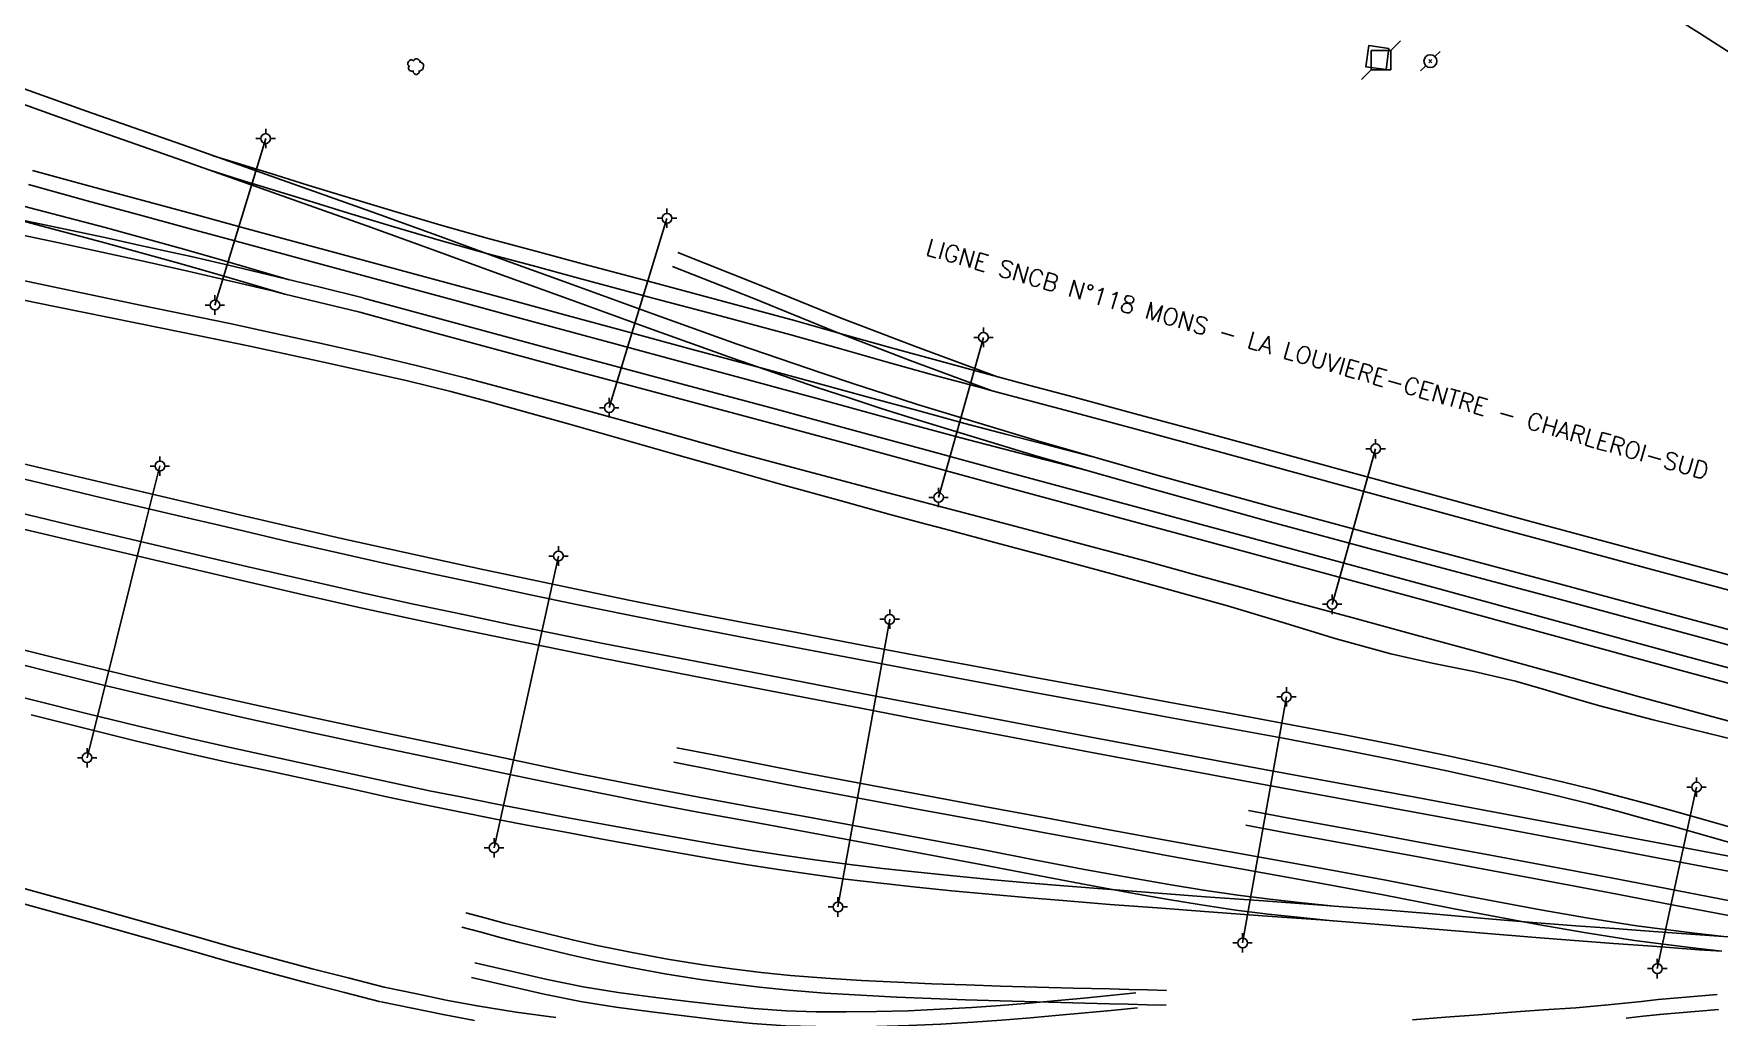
# Model space of a CAD drawing. Header units: millimetres. Extents: x 137000 to 138000, y 128000 to 128451.
# Drawn here: x 137492.8 to 137666.3, y 128125.3 to 128226.5 of the extents above; entities that cross this region are included whole.
import ezdxf

# ---------------------------------------------------------------- set-up
doc = ezdxf.new("R2010")
doc.units = ezdxf.units.MM
doc.layers.get('0').update_dxf_attribs({"linetype": 'CONTINUOUS'})
for name, color, linetype in [('W0071', 7, 'CONTINUOUS'), ('W0300', 7, 'CONTINUOUS'), ('W0473', 7, 'CONTINUOUS'), ('W0600', 7, 'CONTINUOUS'), ('W0610', 7, 'CONTINUOUS'), ('W0611', 7, 'CONTINUOUS'), ('W0700', 7, 'CONTINUOUS'), ('W0989', 7, 'CONTINUOUS')]:
    doc.layers.add(name, color=color, linetype=linetype)
doc.styles.get("Standard").update_dxf_attribs({"font": 'romans.shx', "width": 0.85})

# ---------------------------------------------------------------- blocks, each defined once
blk = doc.blocks.new('T600')
for p, q in [((0.999999, 0.999999), (1.999998, 1.999998)), ((-0.999999, 0.999999), (0.999999, 0.999999)), ((-0.999999, -0.999999), (-0.999999, 0.999999)), ((0.999999, 0.999999), (0.999999, -0.999999)), ((-0.999999, -0.999999), (-1.999998, -1.999998)), ((0.999999, -0.999999), (-0.999999, -0.999999))]:
    blk.add_line(p, q)
blk = doc.blocks.new('T300')
for p, q in [((-0.8, 0.51), (-0.86, 0.34)), ((-0.86, 0.34), (-0.86, 0.17)), ((-0.86, 0.17), (-0.74, 0.06)), ((-0.69, 0.63), (-0.8, 0.51)), ((-0.8, -0.06), (-0.74, 0.06)), ((-0.74, 0.06), (-0.69, 0.11)), ((-0.57, 0.69), (-0.69, 0.63)), ((-0.46, 0.69), (-0.57, 0.69)), ((-0.29, 0.63), (-0.46, 0.69)), ((-0.29, 0.63), (-0.17, 0.74)), ((-0.23, 0.57), (-0.29, 0.63)), ((-0.17, 0.74), (-0.06, 0.8)), ((-0.06, 0.8), (0.06, 0.8)), ((0.06, 0.8), (0.23, 0.74)), ((0.23, 0.74), (0.34, 0.63)), ((0.34, 0.63), (0.4, 0.51)), ((0.46, 0.46), (0.34, 0.46)), ((0.4, 0.51), (0.4, 0.46)), ((0.57, 0.4), (0.46, 0.46)), ((0.57, 0.4), (0.69, 0.29)), ((0.69, 0.29), (0.74, 0.17)), ((0.74, 0.06), (0.69, -0.17)), ((0.74, 0.17), (0.74, 0.06)), ((-0.8, -0.17), (-0.8, -0.06)), ((-0.8, -0.23), (-0.8, -0.17)), ((-0.74, -0.34), (-0.8, -0.23)), ((-0.69, -0.4), (-0.74, -0.34)), ((-0.51, -0.46), (-0.69, -0.4)), ((-0.4, -0.46), (-0.51, -0.46)), ((-0.4, -0.46), (-0.34, -0.46)), ((-0.34, -0.46), (-0.34, -0.4)), ((-0.34, -0.51), (-0.34, -0.46)), ((-0.29, -0.63), (-0.34, -0.51)), ((-0.17, -0.74), (-0.29, -0.63)), ((-0.06, -0.8), (-0.17, -0.74)), ((0.06, -0.8), (-0.06, -0.8)), ((0.17, -0.74), (0.06, -0.8)), ((0.23, -0.69), (0.17, -0.74)), ((0.29, -0.46), (0.23, -0.46)), ((0.29, -0.63), (0.23, -0.69)), ((0.46, -0.4), (0.29, -0.46)), ((0.34, -0.51), (0.29, -0.63)), ((0.34, -0.51), (0.34, -0.46)), ((0.57, -0.34), (0.46, -0.4)), ((0.63, -0.29), (0.57, -0.34)), ((0.69, -0.17), (0.63, -0.29))]:
    blk.add_line(p, q)
blk = doc.blocks.new('T473')
for p, q in [((-0.166667, 0.166667), (0.166667, -0.166667)), ((-0.166667, -0.166667), (0.166667, 0.166667)), ((0.500001, 0.500001), (1.000002, 1.000002)), ((-1.000002, -1.000002), (-0.500001, -0.500001))]:
    blk.add_line(p, q)
blk.add_ellipse((0, 0), major_axis=(0.471405, 0.471405), ratio=1, start_param=5.4977871438, end_param=11.780972451)
blk = doc.blocks.new('T610')
for p, q in [((-0.500001, 0), (-1.000002, 0)), ((0, 0.500001), (0, 1.000002)), ((0.500001, 0), (1.000002, 0)), ((0, -0.500001), (0, -1.000002))]:
    blk.add_line(p, q)
blk.add_ellipse((0, 0), major_axis=(-0.353554, 0.353554), ratio=1, start_param=3.926990817, end_param=10.2101761242)

msp = doc.modelspace()

# ---------------------------------------------------------------- linework, layer by layer
at = {"layer": 'W0071'}
for points in [[(137593.14, 128176), (137588.74, 128177.17), (137580.87, 128179.24), (137573, 128181.32), (137565.14, 128183.43), (137559.16, 128185.09), (137553.19, 128186.78), (137547.21, 128188.43), (137542.21, 128189.78), (137537.2, 128191.11), (137532.18, 128192.38), (137527.3, 128193.53), (137522.42, 128194.64), (137517.52, 128195.71), (137512.99, 128196.68), (137508.45, 128197.62), (137503.91, 128198.56), (137498.37, 128199.72), (137492.83, 128200.88), (137487.28, 128202.04)], [(137488.02, 128199.86), (137495.14, 128198.41), (137500.55, 128197.32), (137505.97, 128196.23), (137511.38, 128195.12), (137515.03, 128194.35), (137518.68, 128193.58), (137522.32, 128192.78), (137526.8, 128191.79), (137531.28, 128190.78), (137535.73, 128189.7), (137539.82, 128188.61), (137543.88, 128187.48), (137547.95, 128186.33), (137553.47, 128184.77), (137558.99, 128183.19), (137564.51, 128181.62), (137570.03, 128180.07), (137575.55, 128178.53), (137581.07, 128177.01), (137584.82, 128176)], [(137584.82, 128176), (137586.66, 128175.51), (137592.25, 128174.03), (137597.83, 128172.54), (137603.8, 128170.92), (137609.75, 128169.28), (137615.7, 128167.62), (137621.3, 128165.94), (137626.89, 128164.24), (137632.51, 128162.69), (137636.79, 128161.74), (137641.08, 128160.86), (137645.35, 128159.87), (137648.21, 128159.06), (137651.07, 128158.2), (137653.92, 128157.36), (137659.52, 128155.9), (137665.14, 128154.54), (137670.75, 128153.15)], [(137672.8, 128154.31), (137666.34, 128156.03), (137658.14, 128158.28), (137649.96, 128160.55), (137641.77, 128162.81), (137635.13, 128164.62), (137628.49, 128166.42), (137621.85, 128168.23), (137617.06, 128169.55), (137612.27, 128170.87), (137607.48, 128172.18), (137601.24, 128173.85), (137594.99, 128175.51), (137593.14, 128176)]]:
    msp.add_lwpolyline(points, dxfattribs=at)
at = {"layer": 'W0600'}
msp.add_lwpolyline([(137632.33, 128225.02), (137632.04, 128222.83), (137629.95, 128223.11), (137630.24, 128225.3)], close=True, dxfattribs=at)
at = {"layer": 'W0611'}
for points in [[(137516.67, 128215.75), (137511.44, 128198.6)], [(137552.04, 128188.04), (137557.99, 128207.52)], [(137590.58, 128195.27), (137585.95, 128178.79)], [(137628.78, 128176), (137630.96, 128183.78)], [(137505.78, 128182.03), (137504.27, 128176)], [(137504.27, 128176), (137498.28, 128151.99)], [(137626.47, 128167.78), (137628.78, 128176)], [(137540.18, 128142.73), (137546.82, 128172.75)], [(137580.92, 128166.26), (137575.59, 128136.63)], [(137617.26, 128132.94), (137621.77, 128158.26)], [(137664, 128148.97), (137659.95, 128130.28)]]:
    msp.add_lwpolyline(points, dxfattribs=at)
at = {"layer": 'W0700'}
for points in [[(137497.71, 128217.11), (137489, 128220.22), (137480.29, 128223.34), (137471.59, 128226.46), (137463.64, 128229.33), (137463.11, 128229.53), (137462.75, 128229.65), (137455.71, 128232.21), (137447.77, 128235.06), (137441.17, 128237.39), (137434.57, 128239.7), (137427.96, 128241.98), (137422.3, 128243.93), (137416.63, 128245.86), (137410.96, 128247.72), (137404.82, 128249.64), (137398.65, 128251.48), (137392.46, 128253.27), (137387.56, 128254.65), (137382.63, 128256), (137377.71, 128257.34)], [(137726.56, 128186.62), (137721.7, 128189.74), (137716.84, 128192.86), (137711.99, 128195.99), (137707.48, 128198.89), (137702.98, 128201.8), (137698.48, 128204.71), (137694.33, 128207.4), (137690.18, 128210.09), (137686.03, 128212.76), (137681.3, 128215.79), (137676.57, 128218.79), (137671.83, 128221.8), (137668.06, 128224.19), (137664.3, 128226.57), (137660.53, 128228.96), (137656.73, 128231.38), (137652.92, 128233.8), (137649.12, 128236.22)], [(137399.33, 128233.86), (137408.02, 128231.5), (137416.7, 128229.14), (137425.38, 128226.78), (137432.18, 128224.95), (137438.99, 128223.11), (137445.79, 128221.28), (137452.54, 128219.45), (137459.29, 128217.62), (137466.04, 128215.79), (137472.24, 128214.09), (137478.43, 128212.39), (137484.63, 128210.69), (137492.37, 128208.62), (137500.13, 128206.57), (137507.88, 128204.44), (137511.62, 128203.37), (137515.35, 128202.28), (137519.08, 128201.2)], [(137398.93, 128232.39), (137407.61, 128230.02), (137416.3, 128227.66), (137424.98, 128225.3), (137431.78, 128223.47), (137438.59, 128221.64), (137445.39, 128219.8), (137452.14, 128217.97), (137458.89, 128216.15), (137465.63, 128214.31), (137471.83, 128212.61), (137478.03, 128210.91), (137484.23, 128209.22), (137491.98, 128207.15), (137499.73, 128205.09), (137507.46, 128202.97), (137511.2, 128201.9), (137514.92, 128200.82), (137518.65, 128199.73)], [(137626.98, 128176), (137621.03, 128177.61), (137608.58, 128181.06), (137596.15, 128184.6), (137583.79, 128188.37), (137580.51, 128189.42), (137577.23, 128190.48), (137573.96, 128191.57), (137565.23, 128194.58), (137556.53, 128197.7), (137547.85, 128200.84), (137541.09, 128203.29), (137534.35, 128205.75), (137527.59, 128208.2), (137517.81, 128211.67), (137508.02, 128215.11), (137498.22, 128218.55), (137489.52, 128221.66), (137480.81, 128224.77), (137472.11, 128227.9)], [(137621.13, 128176), (137620.62, 128176.14), (137608.16, 128179.59), (137601.35, 128181.53), (137595.72, 128183.14), (137583.33, 128186.91), (137580.04, 128187.96), (137576.76, 128189.03), (137573.47, 128190.12), (137564.72, 128193.13), (137556.02, 128196.26), (137547.33, 128199.4), (137540.57, 128201.85), (137533.82, 128204.32), (137527.07, 128206.76), (137517.3, 128210.23), (137510.82, 128212.51), (137507.51, 128213.67), (137497.71, 128217.11)], [(137456.52, 128213.98), (137461.15, 128213.14), (137465.79, 128212.3), (137470.43, 128211.45), (137475.59, 128210.49), (137480.75, 128209.52), (137485.91, 128208.51), (137490.65, 128207.55), (137495.38, 128206.55), (137500.11, 128205.54), (137504.55, 128204.57), (137508.99, 128203.58), (137513.42, 128202.56), (137517.86, 128201.5), (137522.29, 128200.42), (137526.71, 128199.33)], [(137511.27, 128213.97), (137514.52, 128212.96), (137517.76, 128211.95), (137521, 128210.95), (137525.65, 128209.52), (137530.3, 128208.11), (137534.96, 128206.74), (137539.71, 128205.41), (137544.49, 128204.13), (137549.28, 128202.84), (137556.56, 128200.9), (137563.85, 128198.96), (137571.13, 128196.99), (137576.18, 128195.58), (137581.21, 128194.16), (137586.25, 128192.77), (137590.79, 128191.54), (137595.35, 128190.33), (137599.91, 128189.12), (137606.2, 128187.41), (137612.49, 128185.71), (137618.78, 128183.99), (137627.32, 128181.66), (137635.85, 128179.32), (137644.39, 128177), (137648.07, 128176)], [(137456.25, 128212.48), (137460.88, 128211.64), (137465.52, 128210.8), (137470.15, 128209.95), (137475.31, 128208.99), (137480.46, 128208.02), (137485.61, 128207.01), (137490.34, 128206.05), (137495.07, 128205.06), (137499.79, 128204.04), (137504.22, 128203.07), (137508.65, 128202.09), (137513.07, 128201.07), (137517.5, 128200.01), (137518.65, 128199.73), (137521.92, 128198.93), (137526.35, 128197.85)], [(137492.65, 128212.46), (137498.7, 128210.8), (137504.05, 128209.35), (137509.42, 128207.9), (137514.78, 128206.45), (137522.01, 128204.49), (137529.25, 128202.53), (137536.49, 128200.57), (137542.1, 128199.05), (137547.71, 128197.53), (137553.31, 128196.01), (137560.11, 128194.17), (137566.9, 128192.33), (137573.7, 128190.49), (137578.69, 128189.12), (137583.67, 128187.76), (137588.65, 128186.41), (137593, 128185.27), (137597.36, 128184.14), (137601.73, 128183.01)], [(137510.82, 128212.51), (137514.06, 128211.5), (137517.31, 128210.49), (137520.55, 128209.49), (137525.21, 128208.06), (137529.86, 128206.64), (137534.53, 128205.27), (137539.31, 128203.94), (137544.1, 128202.65), (137548.89, 128201.37), (137556.17, 128199.42), (137563.45, 128197.48), (137570.73, 128195.52), (137575.77, 128194.11), (137580.8, 128192.69), (137585.84, 128191.29), (137590.4, 128190.06), (137591.48, 128189.77), (137594.96, 128188.85), (137599.52, 128187.64), (137605.8, 128185.94), (137612.09, 128184.23), (137618.37, 128182.52), (137626.91, 128180.18), (137635.45, 128177.85), (137642.23, 128176)], [(137492.24, 128210.99), (137498.29, 128209.33), (137503.65, 128207.87), (137509.02, 128206.42), (137514.38, 128204.97), (137521.61, 128203.01), (137528.85, 128201.05), (137536.09, 128199.1), (137541.7, 128197.57), (137547.3, 128196.05), (137552.91, 128194.53), (137559.71, 128192.69), (137566.5, 128190.85), (137573.3, 128189.01), (137578.28, 128187.65), (137583.27, 128186.28), (137588.26, 128184.93), (137592.62, 128183.79), (137596.98, 128182.66), (137601.35, 128181.53)], [(137496.35, 128176), (137492.22, 128176.99), (137486.07, 128178.51), (137479.93, 128180.05), (137473.8, 128181.62), (137467.72, 128183.2), (137461.64, 128184.8), (137455.56, 128186.42), (137447.23, 128188.69), (137438.91, 128190.99), (137430.58, 128193.29), (137422.1, 128195.62), (137413.61, 128197.94), (137405.12, 128200.27), (137397.02, 128202.52), (137388.91, 128204.78)], [(137558.55, 128202.57), (137566.92, 128199.26), (137575.18, 128195.9), (137583.03, 128192.89), (137591.48, 128189.77)], [(137559.11, 128204), (137567.49, 128200.68), (137575.74, 128197.33), (137583.57, 128194.32), (137592.01, 128191.21)], [(137526.75, 128199.32), (137534.35, 128197.25), (137541.96, 128195.18), (137549.56, 128193.12), (137555.98, 128191.4), (137562.41, 128189.7), (137568.84, 128187.98), (137576.88, 128185.8), (137584.9, 128183.61), (137592.93, 128181.43), (137600.81, 128179.29), (137608.69, 128177.16), (137613, 128176)], [(137526.35, 128197.85), (137533.95, 128195.77), (137541.56, 128193.7), (137549.17, 128191.64), (137555.59, 128189.93), (137562.02, 128188.22), (137568.45, 128186.5), (137576.48, 128184.33), (137584.5, 128182.14), (137592.53, 128179.95), (137600.41, 128177.82), (137607.14, 128176)], [(137489.42, 128182.81), (137494.48, 128181.6), (137499.29, 128180.45), (137504.11, 128179.32), (137508.94, 128178.19), (137514.11, 128176.97), (137518.25, 128176)], [(137489.07, 128181.33), (137494.12, 128180.11), (137498.94, 128178.96), (137503.76, 128177.83), (137508.59, 128176.7), (137511.56, 128176)], [(137667.8, 128140.21), (137659.39, 128141.79), (137650.99, 128143.39), (137642.58, 128144.97), (137634.74, 128146.42), (137626.89, 128147.86), (137619.04, 128149.3), (137610.38, 128150.92), (137601.72, 128152.54), (137593.07, 128154.18), (137585.51, 128155.63), (137577.95, 128157.08), (137570.4, 128158.54), (137560.77, 128160.4), (137551.14, 128162.27), (137541.52, 128164.22), (137536.54, 128165.26), (137531.56, 128166.32), (137526.59, 128167.4), (137520.56, 128168.77), (137514.53, 128170.17), (137508.52, 128171.57), (137502.97, 128172.87), (137497.41, 128174.17), (137491.86, 128175.5)], [(137668.08, 128141.71), (137659.68, 128143.29), (137651.27, 128144.89), (137642.86, 128146.47), (137635.02, 128147.92), (137627.17, 128149.36), (137619.32, 128150.81), (137610.66, 128152.42), (137602.01, 128154.05), (137593.35, 128155.69), (137585.8, 128157.13), (137578.24, 128158.58), (137570.69, 128160.04), (137561.06, 128161.9), (137551.43, 128163.77), (137541.82, 128165.72), (137536.85, 128166.76), (137531.88, 128167.81), (137526.92, 128168.9), (137520.9, 128170.26), (137514.88, 128171.66), (137508.87, 128173.07), (137503.32, 128174.36), (137497.77, 128175.66), (137496.35, 128176)], [(137511.56, 128176), (137513.76, 128175.48), (137518.94, 128174.27), (137524.12, 128173.08), (137528.98, 128171.99), (137533.85, 128170.93), (137538.71, 128169.88), (137543.78, 128168.8), (137548.85, 128167.73), (137553.93, 128166.69), (137559.64, 128165.56), (137565.36, 128164.46), (137571.08, 128163.37), (137577.06, 128162.23), (137583.04, 128161.1), (137589.02, 128159.98), (137595.8, 128158.72), (137602.57, 128157.47), (137609.34, 128156.22), (137615.39, 128155.11), (137621.43, 128154), (137627.47, 128152.84), (137632.79, 128151.78), (137638.1, 128150.69), (137643.4, 128149.53), (137646.61, 128148.79), (137649.81, 128148.03), (137653, 128147.24), (137655.85, 128146.49), (137658.69, 128145.72), (137661.53, 128144.94), (137665.38, 128143.86), (137669.23, 128142.76)], [(137518.25, 128176), (137519.29, 128175.76), (137524.46, 128174.57), (137529.31, 128173.49), (137534.17, 128172.43), (137539.03, 128171.38), (137544.1, 128170.3), (137549.17, 128169.23), (137554.23, 128168.19), (137559.94, 128167.06), (137565.65, 128165.96), (137571.37, 128164.87), (137577.35, 128163.73), (137583.33, 128162.6), (137589.3, 128161.48), (137596.07, 128160.23), (137602.85, 128158.98), (137609.62, 128157.73), (137615.66, 128156.61), (137621.71, 128155.5), (137627.76, 128154.34), (137633.09, 128153.28), (137638.42, 128152.18), (137643.73, 128151.02), (137646.95, 128150.28), (137650.17, 128149.52), (137653.38, 128148.72), (137656.24, 128147.97), (137659.1, 128147.2), (137661.94, 128146.41), (137665.8, 128145.34), (137669.66, 128144.23)], [(137607.14, 128176), (137608.29, 128175.69), (137616.17, 128173.56)], [(137613, 128176), (137616.57, 128175.04)], [(137616.57, 128175.04), (137636.85, 128169.55), (137662.82, 128162.46), (137686.17, 128156.17), (137710.98, 128149.47), (137731.14, 128143.98), (137746.7, 128139.76)], [(137747.41, 128141.91), (137741.08, 128143.66), (137732.57, 128145.93), (137724.06, 128148.2), (137716.71, 128150.19), (137709.37, 128152.18), (137702.02, 128154.16), (137692.55, 128156.73), (137683.08, 128159.31), (137673.61, 128161.88), (137665.61, 128164.05), (137657.6, 128166.22), (137649.6, 128168.39), (137639.94, 128170.96), (137630.28, 128173.52), (137621.13, 128176)], [(137747.57, 128143.46), (137741.48, 128145.13), (137732.97, 128147.41), (137724.46, 128149.68), (137717.11, 128151.67), (137709.77, 128153.65), (137702.42, 128155.64), (137692.95, 128158.21), (137683.48, 128160.78), (137674.01, 128163.35), (137666.01, 128165.53), (137658, 128167.7), (137649.99, 128169.87), (137640.34, 128172.44), (137630.67, 128175), (137626.98, 128176)], [(137642.23, 128176), (137643.99, 128175.52), (137651.76, 128173.42), (137659.54, 128171.32), (137667.32, 128169.23), (137674.56, 128167.31), (137681.81, 128165.4), (137689.05, 128163.46), (137695.44, 128161.72), (137701.83, 128159.96), (137708.21, 128158.2), (137716.08, 128156.07), (137723.96, 128153.95), (137731.83, 128151.83), (137739.89, 128149.64), (137747.96, 128147.45), (137748.53, 128147.3)], [(137648.07, 128176), (137652.16, 128174.89), (137659.94, 128172.8), (137667.71, 128170.71), (137674.95, 128168.79), (137682.2, 128166.88), (137689.45, 128164.94), (137695.85, 128163.19), (137702.23, 128161.43), (137708.62, 128159.68), (137716.48, 128157.55), (137724.36, 128155.43), (137732.23, 128153.31), (137740.3, 128151.12), (137748.36, 128148.93), (137748.86, 128148.79)], [(137616.17, 128173.56), (137636.45, 128168.08), (137662.42, 128160.99), (137685.77, 128154.69), (137710.58, 128147.99), (137730.74, 128142.5), (137746.21, 128138.3)], [(137626.68, 128136.72), (137623.38, 128137.07), (137620.08, 128137.42), (137616.78, 128137.83), (137613.23, 128138.35), (137609.7, 128138.94), (137606.16, 128139.55), (137600.97, 128140.5), (137595.79, 128141.5), (137590.61, 128142.5), (137584.53, 128143.64), (137578.46, 128144.77), (137572.39, 128145.9), (137566.82, 128146.92), (137561.26, 128147.94), (137555.7, 128148.99), (137548.74, 128150.38), (137541.8, 128151.84), (137534.85, 128153.31), (137528.26, 128154.69), (137521.67, 128156.09), (137515.08, 128157.54), (137510.16, 128158.65), (137505.25, 128159.79), (137500.34, 128160.96), (137495.68, 128162.1), (137491.03, 128163.27)], [(137626.52, 128135.2), (137623.26, 128135.55), (137619.9, 128135.9), (137616.57, 128136.31), (137612.99, 128136.84), (137609.44, 128137.43), (137605.9, 128138.05), (137600.69, 128139), (137595.5, 128140), (137590.32, 128141), (137584.25, 128142.13), (137578.18, 128143.27), (137572.11, 128144.4), (137566.55, 128145.42), (137560.98, 128146.43), (137555.41, 128147.49), (137548.44, 128148.89), (137541.48, 128150.34), (137534.54, 128151.81), (137527.94, 128153.2), (137521.34, 128154.6), (137514.75, 128156.04), (137509.82, 128157.16), (137504.9, 128158.3), (137499.98, 128159.47), (137495.31, 128160.62), (137490.66, 128161.79)], [(137489, 128158.85), (137492.89, 128157.88), (137498.23, 128156.54), (137503.58, 128155.23), (137508.93, 128153.97), (137513.17, 128153.02), (137517.44, 128152.09), (137521.71, 128151.17), (137525.66, 128150.3), (137529.6, 128149.44), (137533.55, 128148.6), (137536.92, 128147.92), (137540.3, 128147.26), (137543.69, 128146.6), (137547.83, 128145.82), (137551.98, 128145.06), (137556.14, 128144.31), (137559.62, 128143.68), (137563.1, 128143.06), (137566.57, 128142.48), (137569.89, 128141.96), (137573.22, 128141.48), (137576.55, 128141.03), (137580.19, 128140.59), (137583.83, 128140.2), (137587.48, 128139.83), (137591.27, 128139.47), (137595.06, 128139.13), (137598.86, 128138.81), (137603.72, 128138.42), (137608.58, 128138.06), (137613.44, 128137.69), (137619.42, 128137.25), (137625.41, 128136.82), (137626.68, 128136.72), (137631.4, 128136.36), (137636.8, 128135.91), (137642.18, 128135.45), (137647.57, 128135.01), (137651.56, 128134.7), (137655.56, 128134.4), (137659.56, 128134.11), (137664.37, 128133.76), (137669.18, 128133.41)], [(137492.52, 128156.4), (137497.87, 128155.06), (137503.22, 128153.75), (137508.58, 128152.48), (137512.85, 128151.52), (137517.11, 128150.6), (137521.38, 128149.67), (137525.33, 128148.81), (137529.28, 128147.94), (137533.23, 128147.11), (137536.62, 128146.42), (137540.01, 128145.75), (137543.4, 128145.1), (137547.55, 128144.32), (137551.71, 128143.55), (137555.87, 128142.8), (137559.35, 128142.17), (137562.84, 128141.55), (137566.33, 128140.97), (137569.67, 128140.45), (137573.01, 128139.96), (137576.36, 128139.51), (137580.01, 128139.07), (137583.67, 128138.68), (137587.33, 128138.3), (137591.13, 128137.94), (137594.93, 128137.61), (137598.74, 128137.29), (137603.6, 128136.9), (137608.46, 128136.53), (137613.33, 128136.17), (137619.31, 128135.73), (137625.3, 128135.29), (137631.28, 128134.84), (137636.67, 128134.39), (137642.06, 128133.93), (137647.45, 128133.48), (137651.45, 128133.18), (137655.45, 128132.88), (137659.45, 128132.58), (137664.26, 128132.23), (137666.61, 128132.07)], [(137559, 128153.03), (137563.33, 128152.18), (137567.66, 128151.33), (137571.98, 128150.49), (137578.2, 128149.31), (137584.42, 128148.15), (137590.64, 128146.99), (137596.99, 128145.8), (137603.34, 128144.62), (137609.69, 128143.44), (137617.13, 128142.1), (137624.57, 128140.76), (137632.02, 128139.38), (137635.69, 128138.67), (137639.35, 128137.96), (137643, 128137.26), (137647.94, 128136.35), (137652.88, 128135.48), (137657.82, 128134.7), (137660.79, 128134.31), (137663.79, 128133.95), (137666.8, 128133.58)], [(137528.86, 128128.36), (137525.15, 128129.32), (137521.45, 128130.27), (137517.75, 128131.25), (137513.36, 128132.47), (137508.98, 128133.72), (137504.6, 128134.96), (137498.76, 128136.6), (137492.91, 128138.23), (137487.06, 128139.85), (137482.82, 128141.01), (137478.57, 128142.17), (137474.33, 128143.32), (137467.97, 128145.08), (137461.63, 128146.84), (137455.28, 128148.6), (137452.79, 128149.29), (137450.3, 128149.98), (137447.81, 128150.66)], [(137558.7, 128151.53), (137563.03, 128150.68), (137567.36, 128149.83), (137571.7, 128148.98), (137577.92, 128147.8), (137584.14, 128146.64), (137590.36, 128145.49), (137596.71, 128144.3), (137603.06, 128143.12), (137609.42, 128141.94), (137616.86, 128140.59), (137624.3, 128139.26), (137631.73, 128137.88), (137635.39, 128137.17), (137639.05, 128136.45), (137642.72, 128135.76), (137647.67, 128134.84), (137652.63, 128133.97), (137657.6, 128133.19), (137660.6, 128132.79), (137663.61, 128132.43), (137666.61, 128132.07)], [(137528.48, 128126.88), (137524.77, 128127.84), (137521.06, 128128.79), (137517.35, 128129.78), (137512.95, 128131), (137508.56, 128132.25), (137504.19, 128133.49), (137498.35, 128135.13), (137492.5, 128136.76), (137486.66, 128138.38), (137482.42, 128139.54), (137478.17, 128140.69), (137473.92, 128141.85), (137467.57, 128143.6), (137461.22, 128145.37), (137454.87, 128147.13), (137452.38, 128147.81), (137449.89, 128148.5), (137447.4, 128149.19)], [(137617.88, 128146.55), (137621.84, 128145.82), (137625.8, 128145.09), (137629.77, 128144.36), (137635.99, 128143.21), (137642.22, 128142.06), (137648.44, 128140.9), (137655.2, 128139.62), (137661.96, 128138.32), (137668.71, 128137.03), (137673.28, 128136.16), (137677.85, 128135.3), (137682.42, 128134.44), (137687.03, 128133.58), (137691.65, 128132.73), (137696.27, 128131.87), (137699.63, 128131.24), (137703, 128130.61), (137706.36, 128129.98)], [(137617.6, 128145.04), (137621.57, 128144.31), (137625.53, 128143.59), (137629.49, 128142.85), (137635.71, 128141.71), (137641.94, 128140.56), (137648.16, 128139.4), (137654.92, 128138.11), (137661.67, 128136.82), (137668.42, 128135.53), (137672.99, 128134.66), (137677.57, 128133.8), (137682.14, 128132.94), (137686.75, 128132.08), (137691.37, 128131.22), (137695.99, 128130.36), (137699.35, 128129.74), (137702.72, 128129.11), (137706.08, 128128.48)], [(137537.27, 128136.02), (137539.24, 128135.5), (137541.21, 128134.98), (137543.17, 128134.48), (137545.71, 128133.85), (137548.25, 128133.24), (137550.79, 128132.67), (137554.41, 128131.93), (137558.04, 128131.26), (137561.68, 128130.68), (137564.68, 128130.26), (137567.69, 128129.9), (137570.7, 128129.59), (137574.36, 128129.29), (137578.03, 128129.07), (137581.72, 128128.88), (137585.25, 128128.73), (137588.79, 128128.6), (137592.33, 128128.49), (137596.08, 128128.38), (137599.83, 128128.28), (137603.57, 128128.19), (137605.53, 128128.14), (137607.48, 128128.09), (137609.44, 128128.04)], [(137536.88, 128134.54), (137538.86, 128134.02), (137540.83, 128133.5), (137542.8, 128132.99), (137545.35, 128132.36), (137547.9, 128131.75), (137550.47, 128131.17), (137554.11, 128130.43), (137557.78, 128129.75), (137561.45, 128129.16), (137564.48, 128128.74), (137567.52, 128128.38), (137570.56, 128128.07), (137574.25, 128127.77), (137577.95, 128127.54), (137581.64, 128127.35), (137585.19, 128127.2), (137588.74, 128127.07), (137592.28, 128126.96), (137596.03, 128126.85), (137599.78, 128126.76), (137603.53, 128126.66), (137605.49, 128126.61), (137607.44, 128126.56), (137609.4, 128126.51)], [(137538.21, 128130.87), (137541.95, 128130.01), (137545.66, 128129.16), (137549.37, 128128.41), (137552.96, 128127.83), (137556.58, 128127.34), (137560.22, 128126.9), (137563.58, 128126.51), (137566.92, 128126.18), (137570.26, 128125.94), (137573.34, 128125.84), (137576.44, 128125.83), (137579.55, 128125.87), (137582.83, 128125.95), (137586.1, 128126.1), (137589.38, 128126.29), (137592.33, 128126.5), (137595.28, 128126.74), (137598.23, 128127.01), (137600.91, 128127.25), (137603.59, 128127.52), (137606.28, 128127.78)], [(137546.53, 128125.24), (137542.47, 128125.8), (137538.43, 128126.44), (137535.24, 128127.05), (137532.05, 128127.71), (137528.86, 128128.36)], [(137537.87, 128129.38), (137541.6, 128128.52), (137545.34, 128127.66), (137549.1, 128126.9), (137552.73, 128126.32), (137556.38, 128125.82), (137560.04, 128125.38), (137563.42, 128124.99), (137566.79, 128124.65), (137570.18, 128124.41), (137573.31, 128124.31), (137576.45, 128124.3), (137579.58, 128124.34), (137582.88, 128124.42), (137586.18, 128124.57), (137589.48, 128124.76), (137592.44, 128124.97), (137595.41, 128125.22), (137598.37, 128125.48), (137601.06, 128125.73), (137603.74, 128125.99), (137606.43, 128126.26)], [(137538.17, 128124.94), (137534.94, 128125.55), (137531.74, 128126.21), (137528.55, 128126.87)], [(137660.05, 128127.09), (137658.33, 128126.9), (137656.61, 128126.72), (137654.89, 128126.54), (137651.58, 128126.26), (137648.25, 128126.03), (137644.93, 128125.8), (137641.54, 128125.54), (137638.15, 128125.28), (137634.76, 128125.02)], [(137666.14, 128127.62), (137660.05, 128127.09)], [(137660.22, 128125.57), (137658.5, 128125.38), (137656.77, 128125.19)], [(137666.27, 128126.09), (137660.18, 128125.56)]]:
    msp.add_lwpolyline(points, dxfattribs=at)

# ---------------------------------------------------------------- block references
at = {"layer": 'W0300'}
msp.add_blockref('T300', (137532.18, 128223.14), dxfattribs=at)
at = {"layer": 'W0473'}
msp.add_blockref('T473', (137636.59, 128223.7), dxfattribs=at)
at = {"layer": 'W0600'}
msp.add_blockref('T600', (137631.51, 128223.81), dxfattribs=at)
at = {"layer": 'W0610', "rotation": 359.9999899820874}
for p in [(137516.67, 128215.74), (137557.99, 128207.53), (137511.44, 128198.6), (137590.58, 128195.27), (137552.04, 128188.03), (137630.96, 128183.8), (137505.78, 128182.02), (137585.95, 128178.79), (137546.82, 128172.76), (137626.48, 128167.79), (137580.92, 128166.25), (137621.77, 128158.26), (137498.28, 128151.99), (137664, 128148.97), (137540.18, 128142.72), (137575.59, 128136.63), (137617.26, 128132.93), (137659.96, 128130.28)]:
    msp.add_blockref('T610', p, dxfattribs=at)

# ---------------------------------------------------------------- texts
at = {"layer": 'W0989'}
msp.add_text('LIGNE SNCB N°118 MONS - LA LOUVIERE-CENTRE - CHARLEROI-SUD', height=1.75, rotation=343.9051, dxfattribs=at).set_placement((137584.53, 128203.79))

doc.saveas('drawing.dxf')
